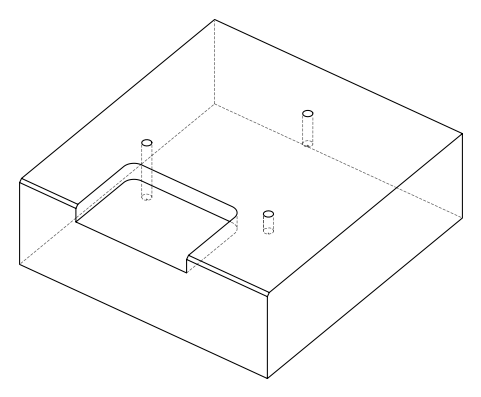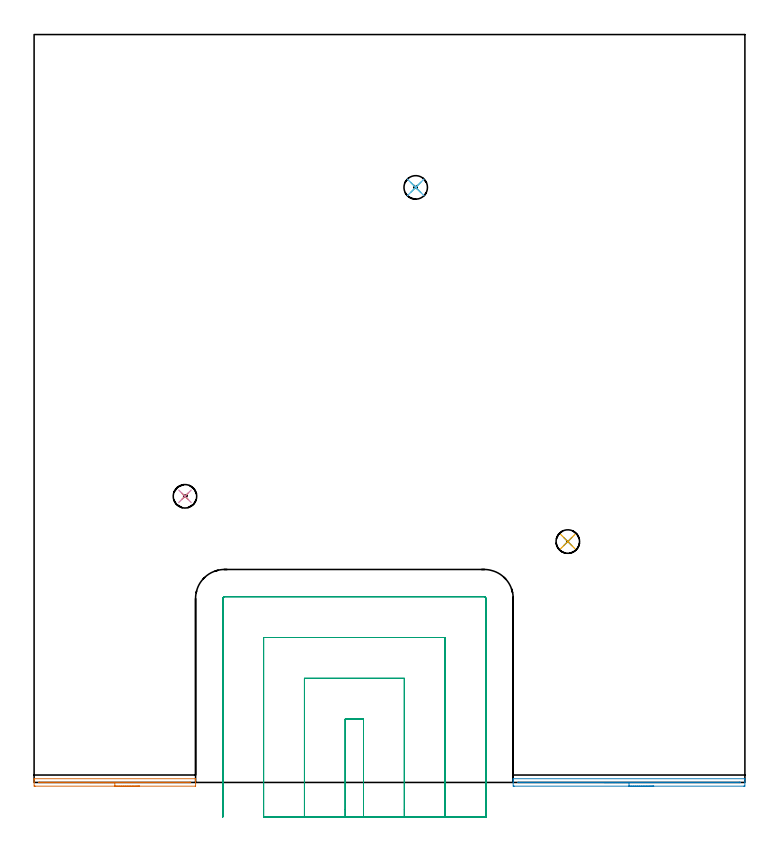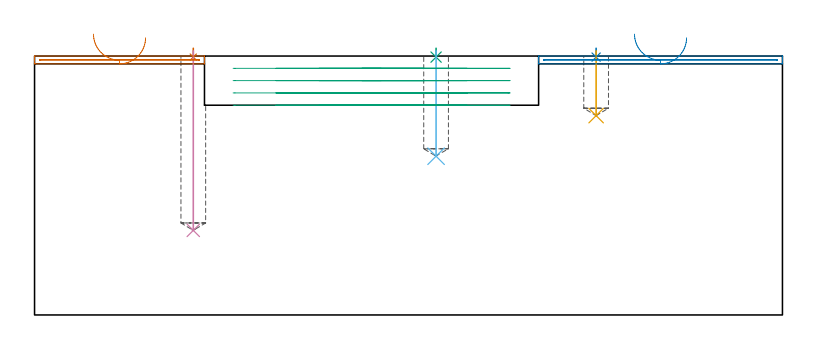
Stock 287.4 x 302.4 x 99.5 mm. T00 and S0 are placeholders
(PLAN: 9 operations, 3 tool changes, 12.3 min)
(1 SPOT_DRILL | STEP1POCKET | NXT0321_9005460120000 | 0.03 min | 1 mm3)
(2 SPOT_DRILL_1 | STEP1POCKET_1 | NXT0321_9005460120000 | 0.03 min | 13 mm3)
(3 SPOT_DRILL_2 | STEP1POCKET_2 | NXT0321_9005460120000 | 0.03 min | 8 mm3)
(4 DRILL_BLIND_HOLE_INTO_CENTER | STEP1POCKET | UGT0301_490 | 0.28 min | 4597 mm3)
(5 DRILL_BLIND_HOLE_INTO_CENTER_1 | STEP1POCKET_1 | UGT0301_490 | 0.1 min | 1483 mm3)
(6 DRILL_BLIND_HOLE_INTO_CENTER_2 | STEP1POCKET_2 | UGT0301_490 | 0.16 min | 2586 mm3)
(7 AREA_MILL | FG_CHAMFER_SURFACE | UGT0205_001 | 1.18 min | 304 mm3)
(8 AREA_MILL_1 | FG_CHAMFER_SURFACE_1 | UGT0205_001 | 1.64 min | 455 mm3)
(9 MILL_SLOT | SLOT_PARTIAL_RECTANGULAR | UGT0201_105 | Follow Part, ap 5.5, ae 75% | 8.88 min | 207814 mm3)
(TOOL NXT0321_9005460120000 | NC Spot Drill, 142deg, 12mm, Carbide, Uncoated | D12 PA142 FL30 Z2)
(TOOL UGT0301_490 | Carbide Drill 9.5 mm | D9.5 PA118 FL81 Z2)
(TOOL UGT0205_001 | Chamfer Mill 20 x 3 x 45 deg. | D20 FL50 Z2)
(TOOL UGT0201_105 | End Mill 22 mm | D22 FL25 Z2)
(OP 1 SPOT_DRILL)
G17 G21 G94 G90
T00 M6
G54
G17 G0 G90 X61. Y115.7 S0 M3
G43 Z109.5 H0
G94 G81 G98 Z99.091 F250. R102.5
G80
M5
M2
(OP 2 SPOT_DRILL_1)
G17 G21 G94 G90
T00 M6
G54
G17 G0 G90 X215.8 Y97.4 S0 M3
G43 Z109.5 H0
G94 G81 G98 Z99.091 F250. R102.5
G80
M5
M2
(OP 3 SPOT_DRILL_2)
G17 G21 G94 G90
T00 M6
G54
G17 G0 G90 X154.3 Y240.6 S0 M3
G43 Z109.5 H0
G94 G81 G98 Z99.091 F250. R102.5
G80
M5
M2
(OP 4 DRILL_BLIND_HOLE_INTO_CENTER)
G17 G21 G94 G90
T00 M6
G54
G17 G0 G90 X61. Y115.7 S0 M3
G43 Z109.5 H0
G94 G81 G98 Z32.5 F250. R101.5
G80
M5
M2
(OP 5 DRILL_BLIND_HOLE_INTO_CENTER_1)
G17 G21 G94 G90
T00 M6
G54
G17 G0 G90 X215.8 Y97.4 S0 M3
G43 Z109.5 H0
G94 G81 G98 Z76.6 F250. R101.5
G80
M5
M2
(OP 6 DRILL_BLIND_HOLE_INTO_CENTER_2)
G17 G21 G94 G90
T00 M6
G54
G17 G0 G90 X154.3 Y240.6 S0 M3
G43 Z109.5 H0
G94 G81 G98 Z61. F250. R101.5
G80
M5
M2
(OP 7 AREA_MILL)
G17 G21 G94 G90
T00 M6
G54
G17 G0 G90 X42.65 Y-1.5 S1061 M3
G43 Z109.5 H0
Z106.5
G94 G1 X42.612 Z105.628 F250.
X42.498 Z104.764
X42.309 Z103.912
X42.047 Z103.08
X41.713 Z102.274
X41.31 Z101.5
X40.841 Z100.764
X40.31 Z100.072
X39.721 Z99.429
X39.078 Z98.84
X38.386 Z98.309
X37.65 Z97.84
X36.876 Z97.437
X36.07 Z97.103
X35.238 Z96.841
X34.386 Z96.652
X33.522 Z96.538
X32.65 Z96.5
X0.439 Y-1.499 Z96.501
X0.137 Y-1.496 Z96.504
X0.002 Y-1.491 Z96.506
X0. Y0. Z97.995
Y0.547 Z98.546
Y1.128 Z99.127
X0.007 Y1.453 Z99.445
X0.01 Y1.497 Z99.488
X0.137 Y1.5 Z99.5
X65.163
X65.29 Y1.497 Z99.488
X65.293 Y1.453 Z99.445
X65.3 Y1.127 Z99.126
Y0.547 Z98.546
Y0. Z97.995
X65.298 Y-1.491 Z96.506
X65.163 Y-1.5 Z96.5
X32.65
Y-0.086 Z97.914
X2.364
X2.278 Y-0.085 Z97.915
X2.107 Y-0.081 Z97.919
X2.009 Y-0.077 Z97.923
X2.006 Y-0.052 Z97.948
X2.002 Y0. Z98.
Y0.045 Z98.045
X2.005 Y0.067 Z98.067
X2.009 Y0.074 Z98.074
X2.023 Y0.079 Z98.079
X2.193 Y0.084 Z98.084
X2.278 Y0.085 Z98.085
X62.936
X63.022
X63.193 Y0.081 Z98.081
X63.291 Y0.077 Z98.077
X63.294 Y0.052 Z98.052
X63.298 Y0. Z98.
Y-0.046 Z97.954
X63.295 Y-0.068 Z97.932
X63.291 Y-0.074 Z97.926
X63.276 Y-0.079 Z97.921
X63.107 Y-0.084 Z97.916
X63.022 Y-0.085 Z97.915
X32.65 Y-0.086 Z97.914
X31.778 Z97.952
X30.913 Z98.066
X30.062 Z98.255
X29.23 Z98.517
X28.424 Z98.851
X27.65 Z99.254
X26.914 Z99.723
X26.222 Z100.254
X25.579 Z100.843
X24.99 Z101.486
X24.458 Z102.179
X23.99 Z102.914
X23.587 Z103.688
X23.253 Z104.494
X22.991 Z105.326
X22.802 Z106.178
X22.688 Z107.043
X22.65 Z107.914
G0 Z109.5
M5
M2
(OP 8 AREA_MILL_1)
G17 G21 G94 G90
T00 M6
G54
G17 G0 G90 X250.55 Y-1.5 S1061 M3
G43 Z109.5 H0
Z106.5
G94 G1 X250.512 Z105.628 F250.
X250.398 Z104.764
X250.209 Z103.912
X249.947 Z103.08
X249.613 Z102.274
X249.21 Z101.5
X248.741 Z100.764
X248.21 Z100.072
X247.621 Z99.429
X246.978 Z98.84
X246.286 Z98.309
X245.55 Z97.84
X244.776 Z97.437
X243.97 Z97.103
X243.138 Z96.841
X242.286 Z96.652
X241.422 Z96.538
X240.55 Z96.5
X194.128 Y-1.499 Z96.501
X193.826 Y-1.496 Z96.504
X193.701 Y-1.491 Z96.506
X193.7 Y0. Z97.995
Y0.505 Z98.504
Y0.893 Z98.891
Y1.157 Z99.156
X193.707 Y1.457 Z99.449
X193.71 Y1.497 Z99.488
X193.826 Y1.5 Z99.5
X287.274
X287.39 Y1.497 Z99.488
X287.393 Y1.457 Z99.449
X287.4 Y1.156 Z99.155
Y0.505 Z98.504
Y0. Z97.995
X287.398 Y-1.491 Z96.506
X287.274 Y-1.496 Z96.504
X286.971 Y-1.5 Z96.5
X240.55
Y-0.086 Z97.914
X196.051 Y-0.085 Z97.915
X195.965 Y-0.084 Z97.916
X195.795 Y-0.079 Z97.921
X195.709 Y-0.075 Z97.925
X195.708 Y-0.05 Z97.95
X195.71 Y0. Z98.
X195.718 Y0.079 Z98.079
X195.88 Y0.083 Z98.083
X195.966 Y0.085 Z98.085
X285.049
X285.134 Y0.084 Z98.084
X285.305 Y0.079 Z98.079
X285.391 Y0.074 Z98.074
X285.392 Y0.05 Z98.05
X285.39 Y0. Z98.
X285.381 Y-0.079 Z97.921
X285.22 Y-0.083 Z97.917
X285.134 Y-0.085 Z97.915
X240.55 Y-0.086 Z97.914
X239.678 Z97.952
X238.813 Z98.066
X237.962 Z98.255
X237.13 Z98.517
X236.324 Z98.851
X235.55 Z99.254
X234.814 Z99.723
X234.122 Z100.254
X233.479 Z100.843
X232.89 Z101.486
X232.358 Z102.178
X231.89 Z102.914
X231.487 Z103.688
X231.153 Z104.494
X230.891 Z105.326
X230.702 Z106.178
X230.588 Z107.043
X230.55 Z107.914
G0 Z109.5
M5
M2
(OP 9 MILL_SLOT)
G17 G21 G94 G90
T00 M6
G54
G17 G0 G90 X133.2 Y-14. S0 M3
G43 Z109.5 H0
Z94.775
G94 G1 Y-11. F250.
Y25.6 F500.
X125.8
Y-11.
Y-14. F250.
X149.7
Y-11.
Y42.1 F500.
X109.3
Y-11.
Y-14. F250.
X166.2
Y-11.
Y58.6 F500.
X92.8
Y-11.
Y-14. F250.
X182.7
Y-11.
Y74.4 F500.
G3 X182. Y75.1 R0.7
G1 X77.
G3 X76.3 Y74.4 R0.7
G1 Y-11.
Y-14. F250.
G0 X133.2 Z90.05
G1 Y-11.
Y25.6 F500.
X125.8
Y-11.
Y-14. F250.
X149.7
Y-11.
Y42.1 F500.
X109.3
Y-11.
Y-14. F250.
X166.2
Y-11.
Y58.6 F500.
X92.8
Y-11.
Y-14. F250.
X182.7
Y-11.
Y74.4 F500.
G3 X182. Y75.1 R0.7
G1 X77.
G3 X76.3 Y74.4 R0.7
G1 Y-11.
Y-14. F250.
G0 X133.2 Z85.325
G1 Y-11.
Y25.6 F500.
X125.8
Y-11.
Y-14. F250.
X149.7
Y-11.
Y42.1 F500.
X109.3
Y-11.
Y-14. F250.
X166.2
Y-11.
Y58.6 F500.
X92.8
Y-11.
Y-14. F250.
X182.7
Y-11.
Y74.4 F500.
G3 X182. Y75.1 R0.7
G1 X77.
G3 X76.3 Y74.4 R0.7
G1 Y-11.
Y-14. F250.
G0 X133.2 Z80.6
G1 Y-11.
Y25.6 F500.
X125.8
Y-11.
Y-14. F250.
X149.7
Y-11.
Y42.1 F500.
X109.3
Y-11.
Y-14. F250.
X166.2
Y-11.
Y58.6 F500.
X92.8
Y-11.
Y-14. F250.
X182.7
Y-11.
Y74.4 F500.
G3 X182. Y75.1 R0.7
G1 X77.
G3 X76.3 Y74.4 R0.7
G1 Y-11.
Y-14. F250.
G0 Z109.5
M5
M2
